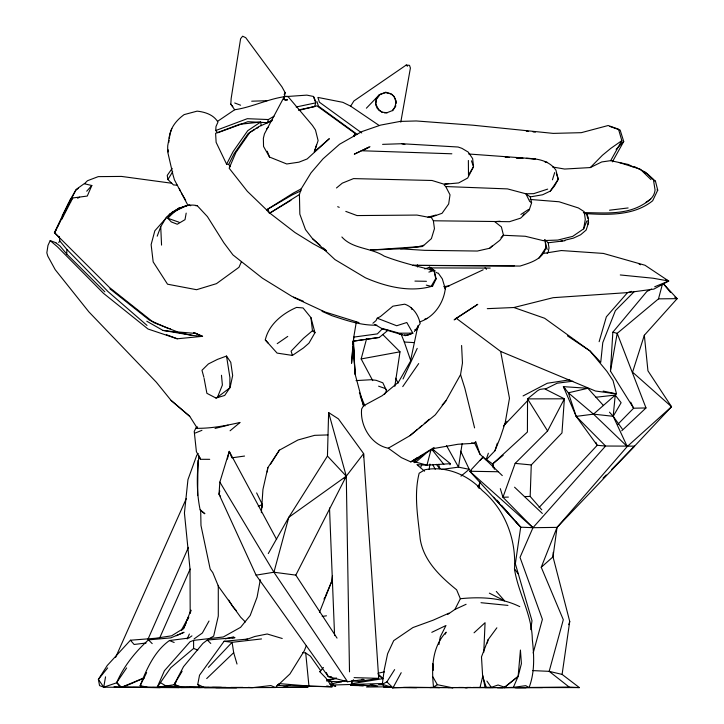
<?xml version="1.0" encoding="UTF-8"?>
<svg xmlns="http://www.w3.org/2000/svg" width="724" height="724" viewBox="0 0 724 724"><rect width="100%" height="100%" fill="white"/><g stroke="black" fill="none" stroke-linecap="round" stroke-linejoin="round"><path stroke-width="1.09" d="M219.897 687.519L157.189 687.302L170.728 667.754L193.589 648.469L193.616 640.378L223.345 636.966L240.612 627.319L250.169 615.518L257.083 597.182L260.314 579.743M438.219 273.066L442.337 278.894L445.296 288.876C443.441 303.329 434.11 317.103 419.857 321.845M200.159 509.886L204.756 513.678L200.159 509.886C196.394 492.157 196.783 473.496 198.964 455.613M197.625 495.605L197.969 460.482M204.096 378.39L206.892 393.313L215.996 398.064L224.693 395.449L229.798 387.919L229.924 377.666L226.522 356.054L217.435 359.403L208.422 363.919L201.969 370.281L203.897 377.322M168.276 151.968L168.321 149.868M363.548 456.989L363.62 453.604L338.398 418.861L328.624 412.553L327.447 456.048L288.795 517.307L268.278 553.579M395.928 103.586L396.001 100.256M104.844 291.844L66.744 254.052L66.87 249.445L59.739 240.857L59.314 236.486M541.796 509.814L530.176 496.429L531.271 464.935L561.969 432.943L564.376 398.806L544.52 388.761L539.832 389.422L537.38 390.833L527.543 398.888L527.416 432.02L492.727 463.885L492.809 467.215M468.365 160.475L468.491 174.964L473.523 166.728L472.636 158.592L468.211 152.076L461.921 148.339L458.102 147.017L401.811 143.723L382.589 144.357M483.768 652.27L485.071 622.703L474.048 632.803M553.217 552.367L553.018 556.846L569.734 621.464L562.096 674.406L579.372 687.592L451.269 687.538L437.359 684.705L433.504 687.004C431.477 667.863 432.038 646.957 446.147 632.161L445.296 634.17M169.461 138.365C169.579 128.401 176.43 120.184 184.14 114.609L197.109 111.143C205.118 111.994 213.643 114.754 217.951 122.094L215.996 126.51L215.725 130.537L217.698 132.782L247.861 121.686L267.418 122.7L272.296 120.012M234.667 109.758L230.811 104.111L231.155 98.509L240.603 38.725L242.64 36.2L245.735 37.684L281.962 86.871L285.156 92.69L284.378 96.69C267.328 99.251 251.699 107.243 234.667 109.758L217.562 121.333M612.848 332.207L617.201 333.348L645.998 407.947L633.618 408.209L610.45 371.095L612.848 332.207L646.794 291.546L651.482 289.021M276.64 539.48L229.246 451.351L219.852 482.103L219.01 494.239L256.079 575.155L328.298 676.623L347.574 681.755L364.118 679.465L361.873 679.284M261.355 512.692L262.948 489.424L267.862 467.623L279.373 450.165L297.962 439.984L314.668 435.332L327.909 434.925M352.778 346.696L351.565 363.276L353.774 337.113L356.28 322.144M352.932 344.488L353.774 337.113L377.358 333.891L382.562 328.615M444.817 287.709L483.17 269.808M375.629 104.509L376.1 98.871L379.313 94.772L385.738 92.183L391.865 94.373L394.336 97.088L396.091 102.238L394.797 107.27L392.118 110.7L386.851 112.763L381.892 112.111L377.313 108.519L375.629 104.509L376.525 99.215L380.191 94.346L385.648 92.645L390.526 93.577L393.657 95.921L395.539 99.387M518.14 676.37L520.429 650.052L521.407 663.655L518.14 676.37L513.361 687.366L504.239 687.601L518.14 676.37L504.239 687.601M479.016 488.501L479.84 481.804M587.942 224.304L588.503 218.25L586.621 213.462L584.241 213.535C607.391 214.901 633.509 216.177 652.668 200.765L657.736 190.159L655.473 181.253L645.536 172.267L634.45 166.638M262.043 507.741L262.359 504.583L256.631 492.917M168.782 142.474L169.027 140.347M169.271 138.212L169.642 135.017L171.823 128.51M670.487 292.433L663.446 283.817L677.166 298.65L644.333 335.248L647.944 370.833L671.528 406.725L627.237 446.527L557.046 527.38L553.018 556.846L541.244 567.263L563.308 619.726L549.181 671.347L569.173 687.058L579.372 687.592M429.169 469.414L429.911 464.021M530.755 629.663L531.995 620.73L515.352 563.779L520.692 527.181L515.533 521.289M267.219 471.976L267.862 467.623M394.815 386.344L400.01 351.81L382.706 334.488M462.12 443.722L458.509 467.143L441.387 469.451M417.956 325.619L410.408 361.439L398.426 382.2L382.182 395.702L363.557 405.793L361.647 408.979C359.837 425.712 371.303 445.061 388.299 448.192L410.001 435.64L435.287 414.843L445.921 400.825L460.555 374.634L462.464 363.014L461.595 345.493M438.943 644.541L440.273 636.849L445.957 625.518L431.794 632.333M176.276 635.717L184.05 632.287L170.855 637.862L148.447 639.88C135.334 651.881 123.822 666.071 116.727 682.506L120.13 687.148L160.285 687.574L103.74 687.194L105.541 676.84M319.465 612.359L331.375 582.223L332.533 575.589M378.109 673.899L382.924 678.65L351.393 683.755L351.964 680.497M400.779 122.166L410.399 68.038L409.512 65.341L406.209 65.06L353.891 100.98L350.66 106.175L342.841 102.328L317.908 97.423L319.411 102.202L361.765 132.954M186.186 213.109L185.009 219.662L177.28 224.241L171.271 221.906L167.896 218.295C175.081 210.069 185.878 202.865 197.254 205.697L207.417 216.612L223.87 242.802L232.947 254.911L262.459 278.206L291.917 296.378L303.365 301.265M610.45 371.095L617.201 333.348L658.496 298.858L662.46 284.016M190.385 613.065L190.937 610.124L183.688 628.332L181.697 630.188M211.77 687.438L236.866 687.601L199.761 687.474L197.752 684.397L199.534 675.184L224.096 641.274L247.608 639.075L254.839 636.477L267.21 633.989L282.224 638.487M501.044 237.562L503.479 235.273L525.28 236.268L542.955 240.585L557.779 240.069L572.702 236.377L583.653 228.829L585.291 219.318L584.205 211.67L578.413 207.96L559.091 201.77L530.122 199.453M230.151 387.277L232.657 375.548L230.766 362.29L226.522 356.054M169.642 135.017L167.715 145.877L167.642 151.633L172.936 174.629L174.43 179.823L187.353 204.231M487.324 643.075L488.057 639.781L496.863 627.808M219.797 490.935L219.01 494.239L220.331 496.067M227.408 459.043L229.246 451.351L231.816 457.622M479.985 687.61L482.899 675.673L485.035 687.601L542.484 687.61M478.048 486.971L479.876 482.971M449.957 464.808L450.4 463.686L432.843 449.378L430.934 449.948L426.97 465.161L416.924 464.672M372.733 380.643L361.158 358.941L366.606 338.678M347.574 681.755L273.934 572.231L288.795 517.307L346.28 476.184L363.62 453.604L378.697 678.343L358.651 681.519L353.321 680.533M533.172 653.039L542.403 619.373L520.013 557.389L532.964 527.696L605.581 446.029L634.577 446.147L671.528 406.725L632.568 372.163L644.333 335.248M599.128 341.692L606.359 316.813L627.545 292.614L631.636 291.356M568.793 624.694L569.734 621.464M267.418 122.7L268.369 119.541L274.052 116.229M285.5 96.618L306.849 95.125L313.483 96.464L315.718 102.871L314.596 106.609L299.166 109.776M265.292 339.945C268.731 324.497 282.622 313.429 296.568 307.419L303.075 307.944L310.967 317.655L314.958 332.714L308.94 343.176L303.447 347.954L292.433 355.421L277.084 353.095L265.292 339.945L268.36 343.312M341.873 236.992C352.678 249.137 370.987 247.581 384.163 256.097C400.345 262.359 417.259 266.332 434.056 270.523L436.165 278.831L432.617 286.061C410.408 292.786 386.109 286.776 365.394 277.781L334.968 259.59L312.56 238.712L305.483 229.589L299.836 214.168L299.419 194.557L301.175 188.892L311.003 172.864L323.031 158.828L339.565 144.248L361.882 131.578L380.652 125.098L400.073 121.424L416.237 120.962L472.89 125.198L553.199 133.388L581.291 132.673L608.151 125.523L618.504 129.171L621.826 140.655L610.667 160.656L601.716 161.95L590.322 167.561L564.63 169.045L552.584 166.991M552.448 179.814L554.693 172.547M480.012 454.292L475.686 441.486L474.718 443.269L480.012 454.292L486.175 459.849L494.972 450.726L497.334 443.233M285.093 99.948L287.365 99.858L285.093 99.948L284.025 99.306L284.025 97.143L264.45 133.868L263.373 138.275L263.545 146.474L269.536 157.054L286.758 163.977L298.949 162.167L307.148 158.954L329.339 138.682L314.343 151.805L316.569 144.909M488.356 453.242L486.103 459.749M444.219 185.063L445.731 186.548L507.506 188.901L525.877 193.788L530.249 196.892L531.606 202.82L529.099 210.331L520.574 218.159L509.488 221.689L433.368 220.775L431.115 217.164L427.947 217.155L416.979 215.073L357.023 215.571L345.791 211.39M314.343 151.805L318.108 140.61L315.474 129.994L312.433 125.406L288.514 97.152L287.292 96.355L285.337 96.364M429.251 267.382L429.432 266.894L435.106 271.038L429.251 267.382L424.744 268.921M68.834 204.096L70.59 199.209L76.101 189.489L84.156 183.715L91.83 185.507L87.278 196.059L72.735 197.969L68.762 203.091L54.418 232.603L59.468 237.608M547.597 430.961L527.543 398.888L564.376 398.806L547.597 430.961L515.153 463.387L502.945 497.252L532.964 527.696L557.046 527.38L634.577 446.147L611.753 469.342M157.198 236.187L160.737 226.712L166.258 217.481L171.615 213.598M488.057 639.781L481.487 656.876L482.655 676.515L486.302 687.429L490.944 687.492M353.991 136.61L355.194 133.524L316.976 105.858L298.659 110.437M306.324 645.618L304.27 650.813L289.935 673.954L275.5 687.529L204.711 687.737L197.752 684.397M541.244 567.263L557.046 527.38M215.996 398.064L217.499 397.204L222.386 385.059L221.481 375.267M494.972 450.726L500.384 437.287L505.171 422.87L509.479 398.3L500.646 351.43L456.229 318.243L454.138 319.881L477.759 304.324L456.229 318.243M583.653 228.829L586.829 221.01M325.456 596.133L331.375 582.223M241.454 261.654L238.974 267.292L216.485 283.645L196.575 289.709L167.534 284.197L153.171 261.898L151.126 244.631L154.827 230.793L169.389 214.349L179.652 207.77L174.294 211.652M147.94 639.346L188.439 547.335M187.199 638.966L189.371 634.034M159.624 638.097L190.141 569.037M542.955 240.585L545.226 240.377L545.76 247.97C542.71 259.518 530.031 262.821 520.104 266.052L412.924 265.382M115.578 657.455L186.267 498.628M67.993 205.019L75.857 190.231L78.445 188.276M420.508 467.65L421.884 464.591M186.475 622.206L183.688 628.332L171.651 635.799L155.597 638.26L130.429 640.224L107.224 665.528L98.392 679.384L99.541 685.583L103.74 687.194L117.541 682.506M187.407 620.169L188.801 617.11M403.033 378.96L417.214 348.389M55.983 242.739L50.191 240.63L47.974 245.4L46.834 252.848L47.802 256.115L55.196 269.654L88.889 311.881L156.348 382.227L171.045 400.372L189.742 416.345L197.344 428.318C211.67 428.418 226.105 425.631 240.078 422.463L230.078 430.771M67.975 205.1L69.314 202.24L64.427 212.449M418.237 327.148L417.006 329.764L414.834 329.664M56.119 229.789L54.653 232.847L62.762 215.969M57.096 227.743L61.983 217.544M65.142 211.01L67.531 206.05M197.58 426.907L195.86 428.083L194.231 431.423L196.394 451.631L200.43 459.306L209.707 459.324M70.59 199.209L62.201 216.186L70.3 199.851M146.637 672.605L140.139 685.728L144.212 687.474L179.208 687.565L152.583 687.438M323.972 599.11L324.967 597.128M230.386 166.728L228.684 164.457L234.205 153.524L248.305 133.37L254.776 129.533M284.025 97.143L283.6 98.401L284.487 99.677M351.393 683.755L353.439 679.718M447.586 614.522L454.907 609.445L460.346 598.712L456.636 589.816C440.283 576.53 423.612 560.892 420.201 539.054C417.965 517.307 413.685 494.818 419.16 473.215L424.898 469.758C445.966 465.595 468.129 474.872 482.284 490.519C505.252 509.642 516.348 539.615 514.493 569.136C518.303 593.218 531.995 614.694 532.312 639.491C534.113 655.564 534.955 672.216 529.054 687.583L525.742 685.664L513.361 687.366M337.04 638.106L295.817 575.118L346.28 476.184L328.624 412.553M61.73 219.435L72.735 197.969M228.684 164.457L226.585 164.158L233.191 151.47L247.726 130.7L260.631 122.048L261.255 125.695M186.493 687.447L221.517 687.438L181.235 687.547L174.149 684.596L183.543 666.632L202.892 643.41L207.308 640.025L234.974 637.627L231.915 638.007M401.205 672.705L392.978 687.8L382.317 684.225L384.236 669.763L387.602 653.772L393.693 640.649L412.924 627.554L433.115 620.197L448.989 613.147M181.57 629.817L188.575 617.002M384.58 394.245L386.553 390.625L382.824 382.806L376.19 380.326L371.376 379.72L356.036 380.598M414.897 461.161L416.418 458.382M209.01 621.029L202.349 633.02L194.104 638.903M612.377 161.859L623.726 141.524L620.151 130.076L609.843 126.428M58.744 242.594L59.739 240.857M426.282 285.129L431.142 286.342L435.703 278.559L434.056 270.523L430.083 269.98M284.143 94.41L285.156 92.69M199.697 687.239L180.683 686.705L174.149 684.596L182.113 671.266M353.783 135.84L355.194 133.524M177.434 185.235L173.425 184.901L167.905 179.552L172.701 171.715M270.45 464.301L279.373 450.165M390.806 686.986L384.037 686.452L382.317 684.225L386.869 681.899L394.634 669.61M392.725 110.745L395.874 105.804M545.76 247.97L539.018 258.133M414.372 331.492L420.173 323.565C418.499 315.121 413.123 306.985 404.725 304.18L392.897 306.18L380.453 316.524L377.231 318.207L376.028 320.605L372.905 323.248M126.646 667.926L116.727 682.506L121.514 687.293L144.809 687.402M402.743 386.625L418.689 363.575M522.954 215.435L524.113 213.77M172.158 168.402L167.235 175.416L167.905 179.552M547.136 253.418L548.267 251.798L549.027 247.979L548.204 242.775L545.398 240.178M530.249 196.892L542.629 194.765L550.312 191.091L558.267 179.244L555.923 170.158C549.263 160.493 537.244 158.493 526.357 158.402M174.149 684.596L176.113 681.872M502.755 687.71L497.207 687.601L502.836 687.61M107.668 667.908L98.392 679.384L103.74 687.194M504.347 424.762L507.144 421.332M550.312 191.091L554.602 185.878L558.267 179.244L556.331 173.47M480.112 460.491L483.044 457.052L502.293 475.605M276.776 685.528L332.099 686.795L325.963 678.126L319.809 671.709L323.429 667.474M86.717 191.208L91.83 185.507M266.622 128.944L268.088 127.315M442.156 405.015L445.921 400.825M198.267 453.559L196.783 455.206L187.95 479.659L184.43 513.026L190.023 569.136L190.186 612.929M343.991 478.673L346.28 476.184L327.447 456.048M539.063 507.524L597.228 445.296L605.581 446.029L576.195 416.381L563.372 386.652L587.879 388.272L603.508 405.585M471.324 470.808L469.722 471.261L532.964 527.696L520.692 527.181L469.722 471.261L483.044 457.052M208.403 667.338L232.105 642.315L261.509 638.93M503.451 426.02L528.022 400.209M366.38 108.202L379.313 94.772M616.106 149.361L623.726 141.524L621.925 142.827M617.798 424.336L633.618 408.209L630.713 402.173M590.322 167.561L602.431 155.253L610.775 148.384L621.826 140.655M603.092 478.139L606.241 474.944M634.17 291.672L615.391 310.632L602.775 342.66L600.739 362.308L589.951 350.914L544.647 318.261L513.895 307.519L487.279 308.659M477.713 486.709L479.324 485.134M583.363 212.63C603.074 212.693 624.314 215.254 642.179 204.973C648.215 201.489 654.297 197.661 655.066 190.041L653.428 179.706L647.184 173.742L644.197 172.285M206.693 678.578L233.689 652.677L232.105 642.315L224.096 641.274M621.744 430.798L645.998 407.947M423.703 245.273L418.155 246.721L370.38 250.061L400.508 248.812L424.481 250.332L477.351 251.038L489.65 248.26L492.094 245.961M587.879 388.272L568.34 392.806L576.195 416.381L593.508 414.146L615.219 395.087L621.129 402.698L613.192 416.3L627.237 446.527L593.508 414.146L568.34 392.806L563.372 386.652L565.245 389.358M422.137 455.26L413.666 462.012L414.553 462.645L415.875 462.156L427.088 452.346L430.934 449.948M319.809 671.709L320.813 670.849L310.442 656.197L305.718 652.994L302.831 652.568M410.001 435.64L417.567 429.223M419.25 427.793L421.775 425.658M424.291 423.513L429.341 419.232M310.967 317.655L312.442 330.741L303.474 338.325L291.093 351.167L292.433 355.421M336.488 187.969L342.28 183.154L353.529 178.602L432.029 180.484L444.219 184.249L458.672 182.928L467.677 178.032L473.523 166.728L471.46 160.837M460.971 476.148L469.243 469.315L460.645 451.152M353.511 341.113L355.013 374.145L353.176 341.176L379.304 337.429L388.055 330.216M503.198 455.278L492.727 463.885L494.374 469.27M466.419 687.637L467.505 687.61L464.926 687.61L466.464 687.61M489.65 248.26L499.831 240.287L503.479 235.273L501.388 226.92L494.709 221.635L500.103 221.209M388.299 448.192L401.395 457.64L410.825 461.903L417.169 457.794M84.482 183.706L87.477 180.719L98.247 176.629L121.487 176.421L171.706 183.235M217.499 397.204L229.798 387.919M191.932 635.871L188.801 638.061L169.461 640.532C154.502 651.138 146.601 669.012 140.139 685.728L148.085 687.257L171.488 687.456M277.22 343.656L287.745 336.416M646.07 202.222L650.65 199.154M520.873 214.449L528.665 209.381M410.825 461.903L434.101 447.441M290.948 200.322L269.455 213.29L299.419 194.557M179.652 207.77L171.434 212.72L187.272 205.408M271.962 120.818L258.857 126.619L250.024 132.211L235.915 152.483L229.155 168.221L247.355 191.326L266.577 209.87L291.908 195.091L301.103 190.738M256.631 128.438L258.477 127.343M169.389 214.349L178.131 209.245M412.807 461.152L423.739 454.772M432.4 449.396L434.807 448.319L457.939 444.264L474.718 443.269L471.46 442.916M208.992 638.749L213.652 636.152L218.295 616.052L218.286 585.381M68.762 203.091L70.726 202.014M77.613 198.24L79.586 197.163M542.701 253.527L561.344 250.54L603.391 253.427L645.021 265.256L668.677 281.021L653.872 289.102L627.545 292.614L553.163 297.682L513.895 307.519M301.175 188.892L293.428 193L266.577 209.87L269.455 213.29L268.025 209.399M369.548 685.447L366.552 687.031L390.209 686.786M523.072 395.928L547.299 383.249L569.869 379.801M545.272 389.105L557.154 383.213L572.838 381.186M369.973 146.682L354.317 154.167L368.959 147.207L362.362 150.773L451.857 153.796M454.907 609.445L466.111 604.287M144.103 678.026L129.858 684.234L121.514 687.293L120.13 687.148M121.514 687.293L144.022 677.845M654.677 286.776L668.677 281.021L665.646 279.545M195.163 433.07L201.942 430.318M258.278 506.221L262.359 504.583M193.616 640.378L190.023 641.772L164.429 670.741L157.189 687.302L175.706 684.515M215.725 130.537L247.309 118.691L268.369 119.541M431.115 217.164L442.065 213.29L448.672 203.969L450.02 194.837L445.731 186.548M424.581 319.275L427.341 318.307M486.302 687.429L491.288 687.338L498.067 685.004L504.393 687.13M181.045 207.544L187.643 205.29M377.231 318.207L396.689 325.755L406.798 322.515L412.87 333.167L405.34 335.683L382.525 328.904L374.561 324.37M547.688 189.109L533.706 193.652L525.877 193.788L529.669 201.399L531.606 202.82M275.925 687.402L282.559 687.492L289.872 685.121M428.87 272.079L434.056 270.523M463.595 687.474L458.609 687.456M427.947 217.155L435.902 215.055M326.524 680.994L336.28 678.442M188.005 205.055L189.163 204.765L190.738 205.77M215.055 428.427L228.024 425.205M225.3 638.885L233.752 636.839M560.43 241.264L562.602 240.739M564.774 240.223L573.453 238.124L580.648 234.757L586.15 230.06L588.612 222.503L588.169 220.494M245.436 639.591L247.608 639.075M430.499 687.429L453.26 687.601L447.966 687.601M329.891 684.289L345.221 680.732M326.868 680.053L336.443 677.999M378.154 673.193L384.498 671.845M296.152 106.998L315.718 102.871M431.142 286.342L432.617 286.061M361.158 358.941L400.01 351.81M256.079 575.155L273.934 572.231L295.817 575.118M394.236 687.411L392.209 687.746L394.354 687.402M444.509 184.168L448.708 183.507M322.198 616.45L326.452 615.807M379.304 337.429L353.176 341.176L355.059 373.928L363.557 405.793L360.19 395.738M443.712 286.659L449.197 285.899M231.988 457.803L244.549 456.057M146.103 643.012L134.13 644.478L130.429 640.224M609.536 210.204L628.124 207.951M548.204 242.775L564.928 240.739M252.875 687.61L270.83 685.565L275.5 687.529M595.942 397.232L615.219 395.087L613.192 416.3L622.26 428.961M415.875 462.156L426.97 465.161L450.4 463.686M260.631 122.048L239.653 124.293L215.607 133.307L216.123 142.329L226.585 164.158M400.508 248.812L422.517 246.495L431.404 238.63L434.445 228.675L433.368 220.775M50.191 240.63L57.449 246.803L103.541 293.365L148.049 329.031L177.226 338.787L202.566 336.325L194.041 332.633M466.636 687.456L470.998 687.438M384.471 112.899L387.34 112.691M242.938 687.402L230.829 687.438M236.504 687.592L215.815 687.655M460.346 598.712C480.437 596.703 501.37 597.499 519.778 606.649M208.847 687.438L198.295 687.619M429.947 687.592L433.133 687.438M410.056 333.502L412.218 333.393L407.594 335.257L404.472 334.796M486.266 687.429L472.998 687.438M226.006 687.42L212.648 687.438M251.699 101.197L267.075 100.699M508.393 497.089L502.945 497.252L500.311 488.637M524.728 496.592L530.176 496.429M330.886 685.076L382.715 683.519M503.596 687.556L505.008 687.519L503.044 687.519L503.56 687.519M147.307 687.429L132.954 687.447M378.543 684.759L383.059 684.687M193.516 687.583L205.553 687.438M394.2 687.619L493.198 687.592M658.496 298.858L677.166 298.65L674.795 297.22M277.473 685.103L279.672 685.076L277.563 684.75M390.462 686.976L383.747 687.049L390.317 687.176M569.173 687.058L514.882 687.619L526.203 687.61L516.438 687.556M180.394 687.574L198.304 687.438M412.87 333.167L399.205 333.176L382.055 328.415M429.368 267.907L490.202 268.088M413.395 265.337L514.402 265.835M282.559 687.492L307.981 687.32L281.591 687.429M469.722 471.261L498.212 471.74M414.933 281.093L426.445 281.301M403.449 687.447L416.581 687.71M354.081 677.628L378.697 678.343M195.417 205.643L197.254 205.697M175.896 687.42L180.258 687.556M278.831 683.583L308.94 686.062L332.099 686.795M329.673 681.429L341.601 681.827M359.738 685.356L377.747 685.972L370.236 684.433M359.086 685.547L363.412 685.719L350.479 685.402L358.833 684.904L366.588 685.492M248.169 687.42L252.558 687.601L189.127 687.42M532.783 670.605L549.181 671.347L562.096 674.406M545.082 162.067L547.036 162.158M505.234 157.352L507.47 157.47M516.384 157.932L521.959 158.221M526.42 158.447L535.335 158.909M506.139 157.28L509.515 157.461M516.248 157.841L522.981 158.212M376.842 325.148C361.258 325.628 346.597 320.488 332.008 315.718L322.026 311.356L323.293 311.42M401.06 333.945L404.291 342.036L414.047 342.597M181.09 687.058L165.959 685.981L160.294 682.551M468.69 153.995L534.719 158.809M114.075 686.705L120.781 687.221M331.655 676.895L328.298 676.623L326.343 672.56M433.504 687.004L439.522 687.61L410.056 687.221L392.978 687.8L386.869 681.899M197.236 333.574L177.579 331.918L153.778 322.623L109.424 287.446L54.418 232.603M146.791 321.23L162.963 330.406L192.919 335.493L202.566 336.325L193.851 332.787M515.153 463.387L531.271 464.935M620.278 274.957L653.139 278.233L668.677 281.021M480.998 602.703L507.94 605.4M526.357 131.216L528.601 131.451M533.099 131.922L535.344 132.157M593.508 414.146L613.192 416.3L609.463 412.173M162.963 330.406L175.986 332.017L192.919 335.493M567.444 335.855L589.951 350.914L606.902 371.331L613.056 380.607L616.513 393.91L595.436 391.014L500.646 351.43M326.714 686.008L328.868 686.325M399.277 334.026L402.39 334.488M170.384 328.741L168.24 328.406L149.488 320.18L109.876 288.795M195.86 428.083L197.344 428.318M331.384 685.284L335.737 686.162L332.597 685.185M469.243 469.315L458.509 467.143L446.554 445.658M603.164 391.069L616.513 393.91M610.667 160.656L628.287 164.484L633.256 166.927M451.966 687.601L452.645 687.746M401.811 143.723L404.888 144.483M359.014 322.596L324.895 311.944L293.41 297.302M619.31 162.565L640.288 169.208L651.03 179.652M378.589 386.173L385.467 388.58L386.553 390.625M167.896 218.295L179.045 222.214M193.589 648.469L197.824 650.025M234.703 102.98L240.603 105.215M166.384 334.687L177.226 338.787M337.674 206.711L339.239 207.317M169.461 640.532L174.167 642.496M657.021 189.815L657.736 190.159M489.361 593.155L504.565 600.802L496.302 591.445M326.424 250.984L313.148 243.78L294.994 232.531L269.455 212.829M436.011 272.269L437.477 273.084M653.609 180.195L655.473 181.253M382.616 112.446L379.005 110.347L375.91 104.41M406.716 65.522L406.209 65.06M435.703 278.559L436.165 278.831M350.66 106.175L379.204 125.505M638.577 263.572L640.478 264.776M406.417 65.368L407.485 66.201M486.582 459.595L492.763 464.048M357.14 134.338L318.506 106.211L316.831 101.396M55.703 242.739L59.902 245.925L66.744 254.052M378.598 675.302L382.924 678.65M312.442 330.741L314.958 332.714L313.745 330.895M189.742 416.345L171.045 400.372M417.694 465.297L424.554 471.188M312.56 238.712L319.963 245.101M323.257 247.943L326.551 250.785M147.017 325.429L107.985 291.573L66.87 249.445M329.13 680.279L333.266 683.954M514.556 487.198L542.339 513.47M207.308 640.025L210.775 643.455M148.447 639.88L152.203 643.618M245.4 621.979L240.639 617.201L218.494 586.476L212.784 572.612L210.195 569.127L200.982 525.497L200.684 509.931M485.035 267.808L486.483 269.319M236.422 610.694L232.82 606.739L228.748 600.142M493.496 497.198L520.692 527.181M497.116 500.257L499.325 502.782M501.533 505.307L513.325 518.764M431.884 449.468L443.848 464.41M230.811 104.111L232.802 106.672M514.429 568.829L518.475 574.159M436.391 464.328L439.658 468.718M576.195 416.381L597.228 445.296M486.908 681.076L491.288 687.338M185.679 200.24L181.425 193.037M219.852 482.103L273.934 572.231M432.934 676.994L437.359 684.705M432.617 464.419L435.251 469.288M395.63 378.2L398.146 383.114M180.638 191.543L179.28 188.647M595.852 442.31L596.775 444.301M313.483 96.464L315.402 100.717M359.376 392.752L364.968 405.974M411.142 307.573L411.947 309.537M267.21 151.226L269.536 157.054M433.006 448.726L433.739 450.808M438.491 464.374L439.948 468.555M404.291 342.036L410.544 360.027M444.826 287.519L445.296 288.876M460.555 374.634L464.889 388.381L474.591 427.911M233.689 652.677L237.01 664.053M199.924 457.441L200.43 459.306M544.701 239.526L547.154 249.527M433.432 666.849L432.653 663.609L433.341 670.324M586.838 214.467L587.725 218.485M305.718 652.994L308.94 686.062M160.737 226.712L161.552 245.11M329.511 507.995L334.588 635.618M417.431 264.83L417.504 267.002M346.28 476.184L349.511 671.845"/></g></svg>
